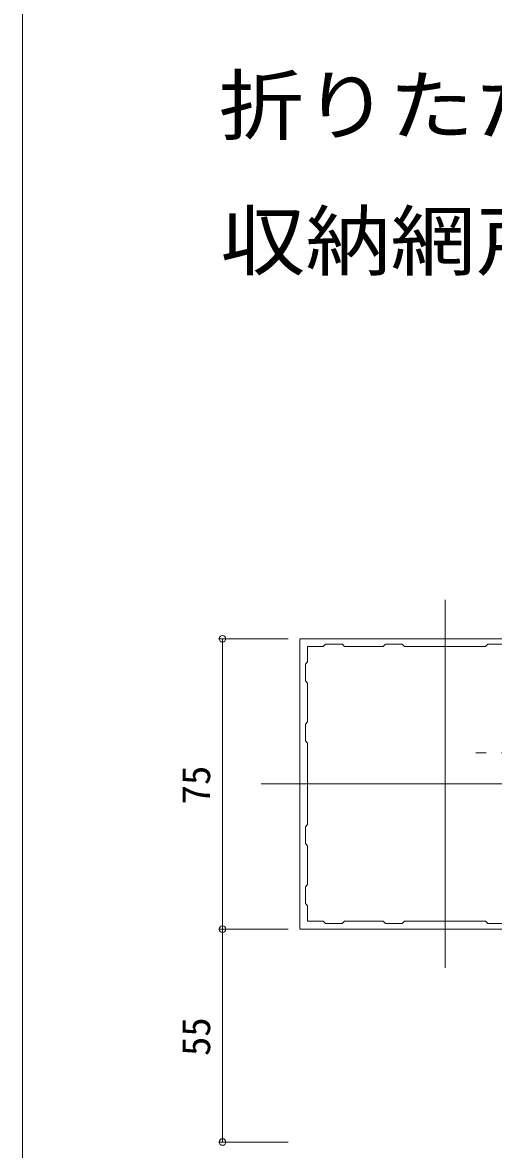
# Model space of a CAD drawing. Units: millimetres, scale not verified. Extents: x -1682 to -296, y -1188 to 1056.
# Drawn here: x -1682 to -1560.3, y 445.8 to 736.9 of the extents above; entities that cross this region are included whole.
import ezdxf
from ezdxf.enums import TextEntityAlignment as Align

# ---------------------------------------------------------------- set-up
doc = ezdxf.new("R2010")
doc.units = ezdxf.units.MM
doc.header["$LTSCALE"] = 4
doc.linetypes.add('CHAIN2', pattern=[12, 9, -1, 1, -1])
doc.layers.add('0-1_USER1', color=3, linetype='Continuous')
for name, color, linetype, lineweight in [('0-2_YKK_ZWAK', 7, 'Continuous', 9), ('0-3_YKK_11', 7, 'Continuous', 9), ('0-5_YKK_12', 2, 'Continuous', 9), ('0-6_YKK_13', 4, 'Continuous', 9), ('0-7_YKK_D', 6, 'Continuous', 9)]:
    doc.layers.add(name, color=color, linetype=linetype, lineweight=lineweight)
doc.styles.add('ＭＳ ゴシック', font='')
doc.styles.get('ＭＳ ゴシック').set_extended_font_data('MS Gothic')

msp = doc.modelspace()

# ---------------------------------------------------------------- linework, layer by layer
at = {"layer": '0-2_YKK_ZWAK'}
msp.add_line((-1682, -1188), (-1682, 996), dxfattribs=at)
at = {"layer": '0-3_YKK_11'}
for p, q in [((-1610.312, 577.743), (-1610.312, 502.743)), ((-1535.312, 577.743), (-1610.312, 577.743)), ((-1603.712, 576.343), (-1604.312, 575.743)), ((-1599.412, 576.343), (-1603.712, 576.343)), ((-1598.812, 575.743), (-1599.412, 576.343)), ((-1588.212, 576.343), (-1588.812, 575.743)), ((-1583.912, 576.343), (-1588.212, 576.343)), ((-1583.312, 575.743), (-1583.912, 576.343)), ((-1561.712, 576.343), (-1562.312, 575.743)), ((-1557.412, 576.343), (-1561.712, 576.343)), ((-1608.312, 575.743), (-1608.312, 571.743)), ((-1604.312, 575.743), (-1608.312, 575.743)), ((-1588.812, 575.743), (-1598.812, 575.743)), ((-1562.312, 575.743), (-1583.312, 575.743)), ((-1562.312, 575.743), (-1583.312, 575.743)), ((-1608.312, 571.743), (-1608.912, 571.143)), ((-1608.912, 571.143), (-1608.912, 566.843)), ((-1608.912, 566.843), (-1608.312, 566.243)), ((-1608.312, 566.243), (-1608.312, 556.243)), ((-1608.312, 556.243), (-1608.912, 555.643)), ((-1608.912, 555.643), (-1608.912, 551.343)), ((-1608.912, 551.343), (-1608.312, 550.743)), ((-1608.312, 550.743), (-1608.312, 529.743)), ((-1608.312, 529.743), (-1608.912, 529.143)), ((-1608.912, 529.143), (-1608.912, 524.843)), ((-1608.912, 524.843), (-1608.312, 524.243)), ((-1608.312, 524.243), (-1608.312, 514.243)), ((-1608.312, 514.243), (-1608.912, 513.643)), ((-1608.912, 513.643), (-1608.912, 509.343)), ((-1608.912, 509.343), (-1608.312, 508.743)), ((-1608.312, 508.743), (-1608.312, 504.743)), ((-1608.312, 504.743), (-1604.312, 504.743)), ((-1604.312, 504.743), (-1603.712, 504.143)), ((-1603.712, 504.143), (-1599.412, 504.143)), ((-1599.412, 504.143), (-1598.812, 504.743)), ((-1598.812, 504.743), (-1588.812, 504.743)), ((-1588.812, 504.743), (-1588.212, 504.143)), ((-1588.212, 504.143), (-1583.912, 504.143)), ((-1583.912, 504.143), (-1583.312, 504.743)), ((-1583.312, 504.743), (-1562.312, 504.743)), ((-1562.312, 504.743), (-1561.712, 504.143)), ((-1561.712, 504.143), (-1557.412, 504.143)), ((-1610.312, 502.743), (-1535.312, 502.743))]:
    msp.add_line(p, q, dxfattribs=at)
at = {"layer": '0-5_YKK_12'}
for p, q in [((-1572.812, 587.743), (-1572.812, 492.743)), ((-795.312, 540.243), (-1620.312, 540.243))]:
    msp.add_line(p, q, dxfattribs=at)
at = {"layer": '0-6_YKK_13', "linetype": 'CHAIN2'}
msp.add_line((-1522.209, 548.271), (-1564.809, 548.271), dxfattribs=at)
at = {"layer": '0-7_YKK_D'}
for p, q in [((-1613.312, 577.743), (-1631.312, 577.743)), ((-1630.312, 577.743), (-1630.312, 502.743)), ((-1613.312, 502.743), (-1631.312, 502.743)), ((-1613.312, 502.743), (-1631.312, 502.743)), ((-1630.312, 502.743), (-1630.312, 447.743)), ((-1613.312, 447.743), (-1631.312, 447.743))]:
    msp.add_line(p, q, dxfattribs=at)
for centre in [(-1630.312, 577.743), (-1630.312, 502.743), (-1630.312, 502.743), (-1630.312, 447.743)]:
    msp.add_circle(centre, 0.85, dxfattribs=at)

# ---------------------------------------------------------------- texts
at = {"layer": '0-1_USER1', "style": 'ＭＳ ゴシック', "width": 1.1}
for s, p in [('折りたたみ戸4枚建', (-1631.291, 703.746)), ('収納網戸\u3000両引き', (-1630.891, 668.746))]:
    msp.add_text(s, height=14.66, dxfattribs=at).set_placement(p, align=Align.BOTTOM_LEFT)
at = {"layer": '0-7_YKK_D', "color": 4, "style": 'ＭＳ ゴシック'}
for s, p in [('75', (-1631.312, 534.963)), ('55', (-1631.312, 469.963))]:
    msp.add_text(s, height=7.331, rotation=90, dxfattribs=at).set_placement(p, align=Align.BOTTOM_LEFT)

doc.saveas('drawing.dxf')
